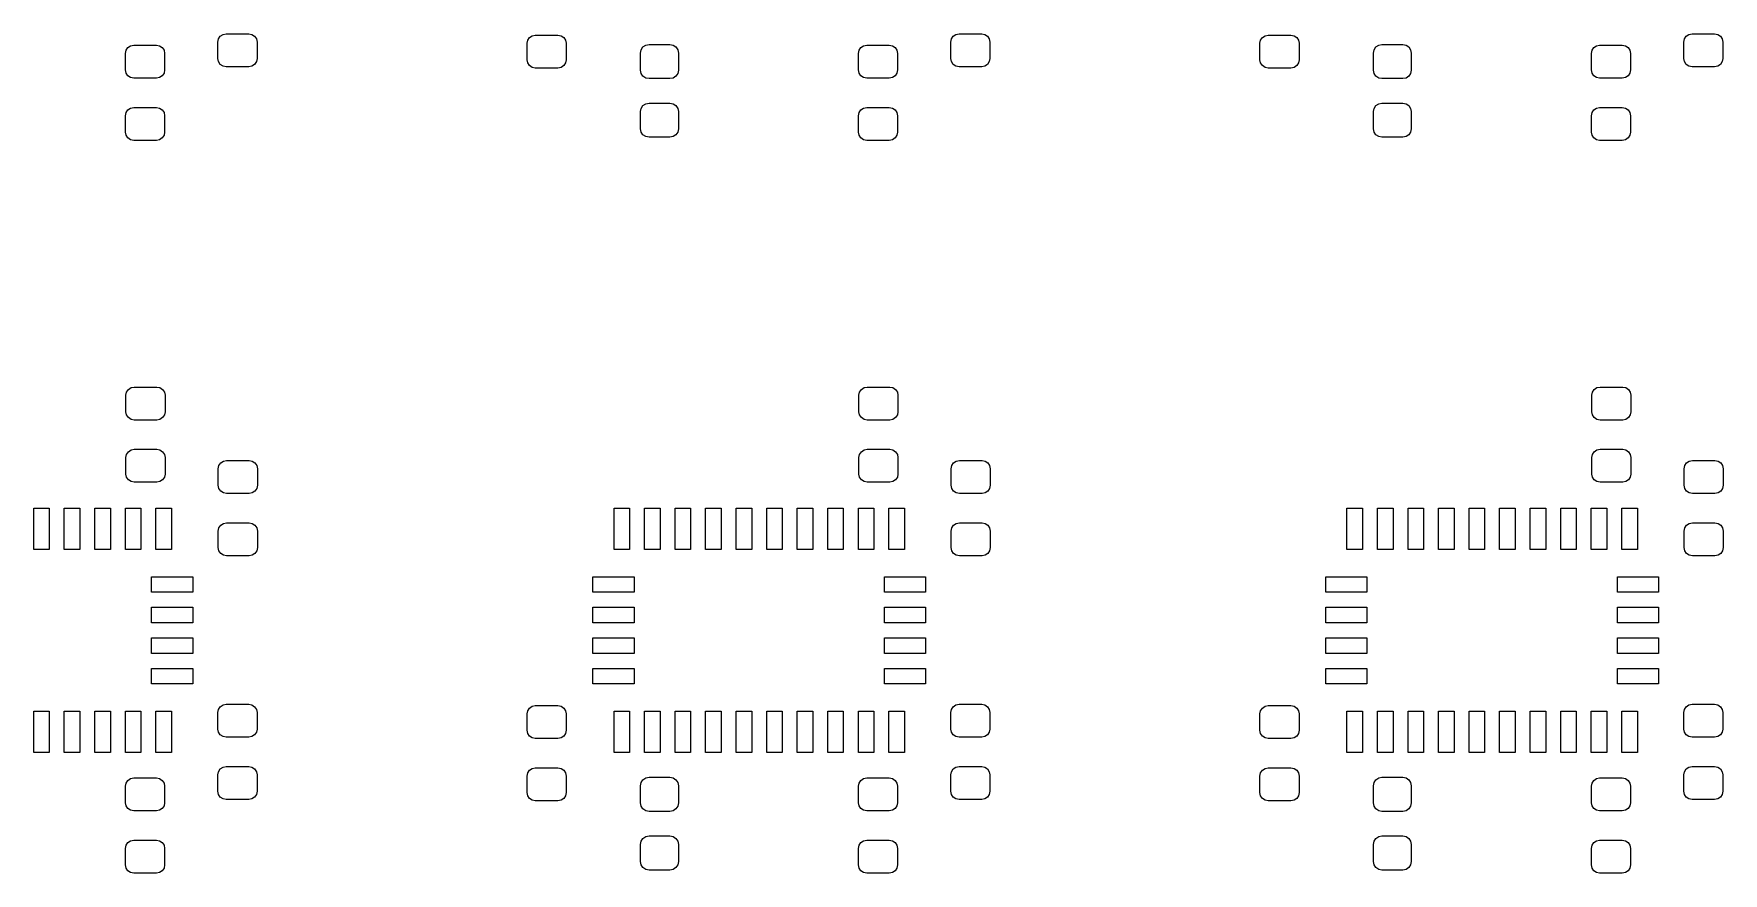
# Model space of a CAD drawing. Extents: x 120.7 to 176.3, y -84 to -28.
# Drawn here: x 148.62 to 176.28, y -83.98 to -70.23 of the extents above; entities that cross this region are included whole.
import ezdxf

# ---------------------------------------------------------------- set-up
doc = ezdxf.new("R2010")
doc.units = 0
doc.layers.add('BLACK', color=7, linetype='CONTINUOUS')

msp = doc.modelspace()

# ---------------------------------------------------------------- linework, layer by layer
at = {"layer": 'BLACK', "linetype": 'CONTINUOUS'}
for p, q in [((151.677, -70.2709), (151.721, -70.2417)), ((151.721, -70.2417), (151.773, -70.2314)), ((151.773, -70.2314), (152.143, -70.2314)), ((152.143, -70.2314), (152.194, -70.2417)), ((152.194, -70.2417), (152.238, -70.2709)), ((156.782, -70.263), (156.834, -70.2527)), ((156.834, -70.2527), (157.204, -70.2527)), ((157.204, -70.2527), (157.256, -70.263)), ((163.677, -70.2709), (163.721, -70.2417)), ((163.721, -70.2417), (163.773, -70.2314)), ((163.773, -70.2314), (164.143, -70.2314)), ((164.143, -70.2314), (164.194, -70.2417)), ((164.194, -70.2417), (164.238, -70.2709)), ((168.782, -70.263), (168.834, -70.2527)), ((168.834, -70.2527), (169.204, -70.2527)), ((169.204, -70.2527), (169.256, -70.263)), ((175.677, -70.2709), (175.721, -70.2417)), ((175.721, -70.2417), (175.773, -70.2314)), ((175.773, -70.2314), (176.143, -70.2314)), ((176.143, -70.2314), (176.194, -70.2417)), ((176.194, -70.2417), (176.238, -70.2709)), ((150.125, -70.5526), (150.135, -70.5009)), ((150.135, -70.5009), (150.165, -70.4571)), ((150.165, -70.4571), (150.208, -70.4278)), ((150.208, -70.4278), (150.26, -70.4176)), ((150.26, -70.4176), (150.63, -70.4176)), ((150.63, -70.4176), (150.682, -70.4278)), ((150.682, -70.4278), (150.726, -70.4571)), ((150.726, -70.4571), (150.755, -70.5009)), ((150.755, -70.5009), (150.765, -70.5526)), ((151.638, -70.3664), (151.648, -70.3147)), ((151.638, -70.6364), (151.638, -70.3664)), ((151.648, -70.3147), (151.677, -70.2709)), ((152.238, -70.2709), (152.267, -70.3147)), ((152.267, -70.3147), (152.278, -70.3664)), ((152.278, -70.3664), (152.278, -70.6364)), ((156.699, -70.3877), (156.709, -70.336)), ((156.699, -70.6577), (156.699, -70.3877)), ((156.709, -70.336), (156.739, -70.2922)), ((156.739, -70.2922), (156.782, -70.263)), ((157.256, -70.263), (157.3, -70.2922)), ((157.3, -70.2922), (157.329, -70.336)), ((157.329, -70.336), (157.339, -70.3877)), ((157.339, -70.3877), (157.339, -70.6577)), ((158.556, -70.5463), (158.567, -70.4928)), ((158.567, -70.4928), (158.597, -70.4474)), ((158.597, -70.4474), (158.643, -70.417)), ((158.643, -70.417), (158.696, -70.4063)), ((158.696, -70.4063), (159.036, -70.4063)), ((159.036, -70.4063), (159.09, -70.417)), ((159.09, -70.417), (159.135, -70.4474)), ((159.135, -70.4474), (159.165, -70.4928)), ((159.165, -70.4928), (159.176, -70.5463)), ((162.125, -70.5526), (162.135, -70.5009)), ((162.135, -70.5009), (162.165, -70.4571)), ((162.165, -70.4571), (162.208, -70.4278)), ((162.208, -70.4278), (162.26, -70.4176)), ((162.26, -70.4176), (162.63, -70.4176)), ((162.63, -70.4176), (162.682, -70.4278)), ((162.682, -70.4278), (162.726, -70.4571)), ((162.726, -70.4571), (162.755, -70.5009)), ((162.755, -70.5009), (162.765, -70.5526)), ((163.638, -70.3664), (163.648, -70.3147)), ((163.638, -70.6364), (163.638, -70.3664)), ((163.648, -70.3147), (163.677, -70.2709)), ((164.238, -70.2709), (164.267, -70.3147)), ((164.267, -70.3147), (164.278, -70.3664)), ((164.278, -70.3664), (164.278, -70.6364)), ((168.699, -70.3877), (168.709, -70.336)), ((168.699, -70.6577), (168.699, -70.3877)), ((168.709, -70.336), (168.739, -70.2922)), ((168.739, -70.2922), (168.782, -70.263)), ((169.256, -70.263), (169.3, -70.2922)), ((169.3, -70.2922), (169.329, -70.336)), ((169.329, -70.336), (169.339, -70.3877)), ((169.339, -70.3877), (169.339, -70.6577)), ((170.556, -70.5463), (170.567, -70.4928)), ((170.567, -70.4928), (170.597, -70.4474)), ((170.597, -70.4474), (170.643, -70.417)), ((170.643, -70.417), (170.696, -70.4063)), ((170.696, -70.4063), (171.036, -70.4063)), ((171.036, -70.4063), (171.09, -70.417)), ((171.09, -70.417), (171.135, -70.4474)), ((171.135, -70.4474), (171.165, -70.4928)), ((171.165, -70.4928), (171.176, -70.5463)), ((174.125, -70.5526), (174.135, -70.5009)), ((174.135, -70.5009), (174.165, -70.4571)), ((174.165, -70.4571), (174.208, -70.4278)), ((174.208, -70.4278), (174.26, -70.4176)), ((174.26, -70.4176), (174.63, -70.4176)), ((174.63, -70.4176), (174.682, -70.4278)), ((174.682, -70.4278), (174.726, -70.4571)), ((174.726, -70.4571), (174.755, -70.5009)), ((174.755, -70.5009), (174.765, -70.5526)), ((175.638, -70.3664), (175.648, -70.3147)), ((175.638, -70.6364), (175.638, -70.3664)), ((175.648, -70.3147), (175.677, -70.2709)), ((176.238, -70.2709), (176.267, -70.3147)), ((176.267, -70.3147), (176.278, -70.3664)), ((176.278, -70.3664), (176.278, -70.6364)), ((150.125, -70.8226), (150.125, -70.5526)), ((150.765, -70.5526), (150.765, -70.8226)), ((151.648, -70.688), (151.638, -70.6364)), ((151.677, -70.7318), (151.648, -70.688)), ((151.721, -70.7611), (151.677, -70.7318)), ((151.773, -70.7714), (151.721, -70.7611)), ((152.143, -70.7714), (151.773, -70.7714)), ((152.194, -70.7611), (152.143, -70.7714)), ((152.238, -70.7318), (152.194, -70.7611)), ((152.267, -70.688), (152.238, -70.7318)), ((152.278, -70.6364), (152.267, -70.688)), ((156.709, -70.7094), (156.699, -70.6577)), ((156.739, -70.7532), (156.709, -70.7094)), ((156.782, -70.7824), (156.739, -70.7532)), ((156.834, -70.7927), (156.782, -70.7824)), ((157.204, -70.7927), (156.834, -70.7927)), ((157.256, -70.7824), (157.204, -70.7927)), ((157.3, -70.7532), (157.256, -70.7824)), ((157.329, -70.7094), (157.3, -70.7532)), ((157.339, -70.6577), (157.329, -70.7094)), ((158.556, -70.8263), (158.556, -70.5463)), ((159.176, -70.5463), (159.176, -70.8263)), ((162.125, -70.8226), (162.125, -70.5526)), ((162.765, -70.5526), (162.765, -70.8226)), ((163.648, -70.688), (163.638, -70.6364)), ((163.677, -70.7318), (163.648, -70.688)), ((163.721, -70.7611), (163.677, -70.7318)), ((163.773, -70.7714), (163.721, -70.7611)), ((164.143, -70.7714), (163.773, -70.7714)), ((164.194, -70.7611), (164.143, -70.7714)), ((164.238, -70.7318), (164.194, -70.7611)), ((164.267, -70.688), (164.238, -70.7318)), ((164.278, -70.6364), (164.267, -70.688)), ((168.709, -70.7094), (168.699, -70.6577)), ((168.739, -70.7532), (168.709, -70.7094)), ((168.782, -70.7824), (168.739, -70.7532)), ((168.834, -70.7927), (168.782, -70.7824)), ((169.204, -70.7927), (168.834, -70.7927)), ((169.256, -70.7824), (169.204, -70.7927)), ((169.3, -70.7532), (169.256, -70.7824)), ((169.329, -70.7094), (169.3, -70.7532)), ((169.339, -70.6577), (169.329, -70.7094)), ((170.556, -70.8263), (170.556, -70.5463)), ((171.176, -70.5463), (171.176, -70.8263)), ((174.125, -70.8226), (174.125, -70.5526)), ((174.765, -70.5526), (174.765, -70.8226)), ((175.648, -70.688), (175.638, -70.6364)), ((175.677, -70.7318), (175.648, -70.688)), ((175.721, -70.7611), (175.677, -70.7318)), ((175.773, -70.7714), (175.721, -70.7611)), ((176.143, -70.7714), (175.773, -70.7714)), ((176.194, -70.7611), (176.143, -70.7714)), ((176.238, -70.7318), (176.194, -70.7611)), ((176.267, -70.688), (176.238, -70.7318)), ((176.278, -70.6364), (176.267, -70.688)), ((150.135, -70.8742), (150.125, -70.8226)), ((150.165, -70.918), (150.135, -70.8742)), ((150.208, -70.9473), (150.165, -70.918)), ((150.26, -70.9576), (150.208, -70.9473)), ((150.63, -70.9576), (150.26, -70.9576)), ((150.682, -70.9473), (150.63, -70.9576)), ((150.726, -70.918), (150.682, -70.9473)), ((150.755, -70.8742), (150.726, -70.918)), ((150.765, -70.8226), (150.755, -70.8742)), ((158.567, -70.8799), (158.556, -70.8263)), ((158.597, -70.9253), (158.567, -70.8799)), ((158.643, -70.9557), (158.597, -70.9253)), ((158.696, -70.9663), (158.643, -70.9557)), ((159.036, -70.9663), (158.696, -70.9663)), ((159.09, -70.9557), (159.036, -70.9663)), ((159.135, -70.9253), (159.09, -70.9557)), ((159.165, -70.8799), (159.135, -70.9253)), ((159.176, -70.8263), (159.165, -70.8799)), ((162.135, -70.8742), (162.125, -70.8226)), ((162.165, -70.918), (162.135, -70.8742)), ((162.208, -70.9473), (162.165, -70.918)), ((162.26, -70.9576), (162.208, -70.9473)), ((162.63, -70.9576), (162.26, -70.9576)), ((162.682, -70.9473), (162.63, -70.9576)), ((162.726, -70.918), (162.682, -70.9473)), ((162.755, -70.8742), (162.726, -70.918)), ((162.765, -70.8226), (162.755, -70.8742)), ((170.567, -70.8799), (170.556, -70.8263)), ((170.597, -70.9253), (170.567, -70.8799)), ((170.643, -70.9557), (170.597, -70.9253)), ((170.696, -70.9663), (170.643, -70.9557)), ((171.036, -70.9663), (170.696, -70.9663)), ((171.09, -70.9557), (171.036, -70.9663)), ((171.135, -70.9253), (171.09, -70.9557)), ((171.165, -70.8799), (171.135, -70.9253)), ((171.176, -70.8263), (171.165, -70.8799)), ((174.135, -70.8742), (174.125, -70.8226)), ((174.165, -70.918), (174.135, -70.8742)), ((174.208, -70.9473), (174.165, -70.918)), ((174.26, -70.9576), (174.208, -70.9473)), ((174.63, -70.9576), (174.26, -70.9576)), ((174.682, -70.9473), (174.63, -70.9576)), ((174.726, -70.918), (174.682, -70.9473)), ((174.755, -70.8742), (174.726, -70.918)), ((174.765, -70.8226), (174.755, -70.8742)), ((150.125, -71.5726), (150.135, -71.5209)), ((150.125, -71.8426), (150.125, -71.5726)), ((150.135, -71.5209), (150.165, -71.4771)), ((150.165, -71.4771), (150.208, -71.4478)), ((150.208, -71.4478), (150.26, -71.4376)), ((150.26, -71.4376), (150.63, -71.4376)), ((150.63, -71.4376), (150.682, -71.4478)), ((150.682, -71.4478), (150.726, -71.4771)), ((150.726, -71.4771), (150.755, -71.5209)), ((150.755, -71.5209), (150.765, -71.5726)), ((150.765, -71.5726), (150.765, -71.8426)), ((158.556, -71.5063), (158.567, -71.4528)), ((158.556, -71.7863), (158.556, -71.5063)), ((158.567, -71.4528), (158.597, -71.4074)), ((158.597, -71.4074), (158.643, -71.377)), ((158.643, -71.377), (158.696, -71.3663)), ((158.696, -71.3663), (159.036, -71.3663)), ((159.036, -71.3663), (159.09, -71.377)), ((159.09, -71.377), (159.135, -71.4074)), ((159.135, -71.4074), (159.165, -71.4528)), ((159.165, -71.4528), (159.176, -71.5063)), ((159.176, -71.5063), (159.176, -71.7863)), ((162.125, -71.5726), (162.135, -71.5209)), ((162.125, -71.8426), (162.125, -71.5726)), ((162.135, -71.5209), (162.165, -71.4771)), ((162.165, -71.4771), (162.208, -71.4478)), ((162.208, -71.4478), (162.26, -71.4376)), ((162.26, -71.4376), (162.63, -71.4376)), ((162.63, -71.4376), (162.682, -71.4478)), ((162.682, -71.4478), (162.726, -71.4771)), ((162.726, -71.4771), (162.755, -71.5209)), ((162.755, -71.5209), (162.765, -71.5726)), ((162.765, -71.5726), (162.765, -71.8426)), ((170.556, -71.5063), (170.567, -71.4528)), ((170.556, -71.7863), (170.556, -71.5063)), ((170.567, -71.4528), (170.597, -71.4074)), ((170.597, -71.4074), (170.643, -71.377)), ((170.643, -71.377), (170.696, -71.3663)), ((170.696, -71.3663), (171.036, -71.3663)), ((171.036, -71.3663), (171.09, -71.377)), ((171.09, -71.377), (171.135, -71.4074)), ((171.135, -71.4074), (171.165, -71.4528)), ((171.165, -71.4528), (171.176, -71.5063)), ((171.176, -71.5063), (171.176, -71.7863)), ((174.125, -71.5726), (174.135, -71.5209)), ((174.125, -71.8426), (174.125, -71.5726)), ((174.135, -71.5209), (174.165, -71.4771)), ((174.165, -71.4771), (174.208, -71.4478)), ((174.208, -71.4478), (174.26, -71.4376)), ((174.26, -71.4376), (174.63, -71.4376)), ((174.63, -71.4376), (174.682, -71.4478)), ((174.682, -71.4478), (174.726, -71.4771)), ((174.726, -71.4771), (174.755, -71.5209)), ((174.755, -71.5209), (174.765, -71.5726)), ((174.765, -71.5726), (174.765, -71.8426)), ((150.135, -71.8942), (150.125, -71.8426)), ((150.165, -71.938), (150.135, -71.8942)), ((150.755, -71.8942), (150.726, -71.938)), ((150.765, -71.8426), (150.755, -71.8942)), ((158.567, -71.8399), (158.556, -71.7863)), ((158.597, -71.8853), (158.567, -71.8399)), ((158.643, -71.9157), (158.597, -71.8853)), ((158.696, -71.9263), (158.643, -71.9157)), ((159.09, -71.9157), (159.036, -71.9263)), ((159.135, -71.8853), (159.09, -71.9157)), ((159.165, -71.8399), (159.135, -71.8853)), ((159.176, -71.7863), (159.165, -71.8399)), ((162.135, -71.8942), (162.125, -71.8426)), ((162.165, -71.938), (162.135, -71.8942)), ((162.755, -71.8942), (162.726, -71.938)), ((162.765, -71.8426), (162.755, -71.8942)), ((170.567, -71.8399), (170.556, -71.7863)), ((170.597, -71.8853), (170.567, -71.8399)), ((170.643, -71.9157), (170.597, -71.8853)), ((170.696, -71.9263), (170.643, -71.9157)), ((171.09, -71.9157), (171.036, -71.9263)), ((171.135, -71.8853), (171.09, -71.9157)), ((171.165, -71.8399), (171.135, -71.8853)), ((171.176, -71.7863), (171.165, -71.8399)), ((174.135, -71.8942), (174.125, -71.8426)), ((174.165, -71.938), (174.135, -71.8942)), ((174.755, -71.8942), (174.726, -71.938)), ((174.765, -71.8426), (174.755, -71.8942)), ((150.208, -71.9673), (150.165, -71.938)), ((150.26, -71.9776), (150.208, -71.9673)), ((150.63, -71.9776), (150.26, -71.9776)), ((150.682, -71.9673), (150.63, -71.9776)), ((150.726, -71.938), (150.682, -71.9673)), ((159.036, -71.9263), (158.696, -71.9263)), ((162.208, -71.9673), (162.165, -71.938)), ((162.26, -71.9776), (162.208, -71.9673)), ((162.63, -71.9776), (162.26, -71.9776)), ((162.682, -71.9673), (162.63, -71.9776)), ((162.726, -71.938), (162.682, -71.9673)), ((171.036, -71.9263), (170.696, -71.9263)), ((174.208, -71.9673), (174.165, -71.938)), ((174.26, -71.9776), (174.208, -71.9673)), ((174.63, -71.9776), (174.26, -71.9776)), ((174.682, -71.9673), (174.63, -71.9776)), ((174.726, -71.938), (174.682, -71.9673)), ((150.143, -76.0994), (150.172, -76.0556)), ((150.172, -76.0556), (150.216, -76.0263)), ((150.216, -76.0263), (150.267, -76.016)), ((150.267, -76.016), (150.637, -76.016)), ((150.637, -76.016), (150.689, -76.0263)), ((150.689, -76.0263), (150.733, -76.0556)), ((150.733, -76.0556), (150.762, -76.0994)), ((162.143, -76.0994), (162.172, -76.0556)), ((162.172, -76.0556), (162.216, -76.0263)), ((162.216, -76.0263), (162.267, -76.016)), ((162.267, -76.016), (162.637, -76.016)), ((162.637, -76.016), (162.689, -76.0263)), ((162.689, -76.0263), (162.733, -76.0556)), ((162.733, -76.0556), (162.762, -76.0994)), ((174.143, -76.0994), (174.172, -76.0556)), ((174.172, -76.0556), (174.216, -76.0263)), ((174.216, -76.0263), (174.267, -76.016)), ((174.267, -76.016), (174.637, -76.016)), ((174.637, -76.016), (174.689, -76.0263)), ((174.689, -76.0263), (174.733, -76.0556)), ((174.733, -76.0556), (174.762, -76.0994)), ((150.132, -76.151), (150.143, -76.0994)), ((150.132, -76.421), (150.132, -76.151)), ((150.762, -76.0994), (150.772, -76.151)), ((150.772, -76.151), (150.772, -76.421)), ((162.132, -76.151), (162.143, -76.0994)), ((162.132, -76.421), (162.132, -76.151)), ((162.762, -76.0994), (162.772, -76.151)), ((162.772, -76.151), (162.772, -76.421)), ((174.132, -76.151), (174.143, -76.0994)), ((174.132, -76.421), (174.132, -76.151)), ((174.762, -76.0994), (174.772, -76.151)), ((174.772, -76.151), (174.772, -76.421)), ((150.143, -76.4727), (150.132, -76.421)), ((150.172, -76.5165), (150.143, -76.4727)), ((150.216, -76.5457), (150.172, -76.5165)), ((150.267, -76.556), (150.216, -76.5457)), ((150.637, -76.556), (150.267, -76.556)), ((150.689, -76.5457), (150.637, -76.556)), ((150.733, -76.5165), (150.689, -76.5457)), ((150.762, -76.4727), (150.733, -76.5165)), ((150.772, -76.421), (150.762, -76.4727)), ((162.143, -76.4727), (162.132, -76.421)), ((162.172, -76.5165), (162.143, -76.4727)), ((162.216, -76.5457), (162.172, -76.5165)), ((162.267, -76.556), (162.216, -76.5457)), ((162.637, -76.556), (162.267, -76.556)), ((162.689, -76.5457), (162.637, -76.556)), ((162.733, -76.5165), (162.689, -76.5457)), ((162.762, -76.4727), (162.733, -76.5165)), ((162.772, -76.421), (162.762, -76.4727)), ((174.143, -76.4727), (174.132, -76.421)), ((174.172, -76.5165), (174.143, -76.4727)), ((174.216, -76.5457), (174.172, -76.5165)), ((174.267, -76.556), (174.216, -76.5457)), ((174.637, -76.556), (174.267, -76.556)), ((174.689, -76.5457), (174.637, -76.556)), ((174.733, -76.5165), (174.689, -76.5457)), ((174.762, -76.4727), (174.733, -76.5165)), ((174.772, -76.421), (174.762, -76.4727)), ((150.132, -77.171), (150.143, -77.1194)), ((150.132, -77.441), (150.132, -77.171)), ((150.143, -77.1194), (150.172, -77.0756)), ((150.172, -77.0756), (150.216, -77.0463)), ((150.216, -77.0463), (150.267, -77.036)), ((150.267, -77.036), (150.637, -77.036)), ((150.637, -77.036), (150.689, -77.0463)), ((150.689, -77.0463), (150.733, -77.0756)), ((150.733, -77.0756), (150.762, -77.1194)), ((150.762, -77.1194), (150.772, -77.171)), ((150.772, -77.171), (150.772, -77.441)), ((162.132, -77.171), (162.143, -77.1194)), ((162.132, -77.441), (162.132, -77.171)), ((162.143, -77.1194), (162.172, -77.0756)), ((162.172, -77.0756), (162.216, -77.0463)), ((162.216, -77.0463), (162.267, -77.036)), ((162.267, -77.036), (162.637, -77.036)), ((162.637, -77.036), (162.689, -77.0463)), ((162.689, -77.0463), (162.733, -77.0756)), ((162.733, -77.0756), (162.762, -77.1194)), ((162.762, -77.1194), (162.772, -77.171)), ((162.772, -77.171), (162.772, -77.441)), ((174.132, -77.171), (174.143, -77.1194)), ((174.132, -77.441), (174.132, -77.171)), ((174.143, -77.1194), (174.172, -77.0756)), ((174.172, -77.0756), (174.216, -77.0463)), ((174.216, -77.0463), (174.267, -77.036)), ((174.267, -77.036), (174.637, -77.036)), ((174.637, -77.036), (174.689, -77.0463)), ((174.689, -77.0463), (174.733, -77.0756)), ((174.733, -77.0756), (174.762, -77.1194)), ((174.762, -77.1194), (174.772, -77.171)), ((174.772, -77.171), (174.772, -77.441)), ((150.143, -77.4927), (150.132, -77.441)), ((150.772, -77.441), (150.762, -77.4927)), ((151.643, -77.355), (151.654, -77.3033)), ((151.643, -77.625), (151.643, -77.355)), ((151.654, -77.3033), (151.683, -77.2595)), ((151.683, -77.2595), (151.727, -77.2303)), ((151.727, -77.2303), (151.778, -77.22)), ((151.778, -77.22), (152.148, -77.22)), ((152.148, -77.22), (152.2, -77.2303)), ((152.2, -77.2303), (152.244, -77.2595)), ((152.244, -77.2595), (152.273, -77.3033)), ((152.273, -77.3033), (152.283, -77.355)), ((152.283, -77.355), (152.283, -77.625)), ((162.143, -77.4927), (162.132, -77.441)), ((162.772, -77.441), (162.762, -77.4927)), ((163.643, -77.355), (163.654, -77.3033)), ((163.643, -77.625), (163.643, -77.355)), ((163.654, -77.3033), (163.683, -77.2595)), ((163.683, -77.2595), (163.727, -77.2303)), ((163.727, -77.2303), (163.778, -77.22)), ((163.778, -77.22), (164.148, -77.22)), ((164.148, -77.22), (164.2, -77.2303)), ((164.2, -77.2303), (164.244, -77.2595)), ((164.244, -77.2595), (164.273, -77.3033)), ((164.273, -77.3033), (164.283, -77.355)), ((164.283, -77.355), (164.283, -77.625)), ((174.143, -77.4927), (174.132, -77.441)), ((174.772, -77.441), (174.762, -77.4927)), ((175.643, -77.355), (175.654, -77.3033)), ((175.643, -77.625), (175.643, -77.355)), ((175.654, -77.3033), (175.683, -77.2595)), ((175.683, -77.2595), (175.727, -77.2303)), ((175.727, -77.2303), (175.778, -77.22)), ((175.778, -77.22), (176.148, -77.22)), ((176.148, -77.22), (176.2, -77.2303)), ((176.2, -77.2303), (176.244, -77.2595)), ((176.244, -77.2595), (176.273, -77.3033)), ((176.273, -77.3033), (176.283, -77.355)), ((176.283, -77.355), (176.283, -77.625)), ((150.172, -77.5365), (150.143, -77.4927)), ((150.216, -77.5657), (150.172, -77.5365)), ((150.267, -77.576), (150.216, -77.5657)), ((150.637, -77.576), (150.267, -77.576)), ((150.689, -77.5657), (150.637, -77.576)), ((150.733, -77.5365), (150.689, -77.5657)), ((150.762, -77.4927), (150.733, -77.5365)), ((151.654, -77.6767), (151.643, -77.625)), ((151.683, -77.7205), (151.654, -77.6767)), ((151.727, -77.7497), (151.683, -77.7205)), ((152.244, -77.7205), (152.2, -77.7497)), ((152.273, -77.6767), (152.244, -77.7205)), ((152.283, -77.625), (152.273, -77.6767)), ((162.172, -77.5365), (162.143, -77.4927)), ((162.216, -77.5657), (162.172, -77.5365)), ((162.267, -77.576), (162.216, -77.5657)), ((162.637, -77.576), (162.267, -77.576)), ((162.689, -77.5657), (162.637, -77.576)), ((162.733, -77.5365), (162.689, -77.5657)), ((162.762, -77.4927), (162.733, -77.5365)), ((163.654, -77.6767), (163.643, -77.625)), ((163.683, -77.7205), (163.654, -77.6767)), ((163.727, -77.7497), (163.683, -77.7205)), ((164.244, -77.7205), (164.2, -77.7497)), ((164.273, -77.6767), (164.244, -77.7205)), ((164.283, -77.625), (164.273, -77.6767)), ((174.172, -77.5365), (174.143, -77.4927)), ((174.216, -77.5657), (174.172, -77.5365)), ((174.267, -77.576), (174.216, -77.5657)), ((174.637, -77.576), (174.267, -77.576)), ((174.689, -77.5657), (174.637, -77.576)), ((174.733, -77.5365), (174.689, -77.5657)), ((174.762, -77.4927), (174.733, -77.5365)), ((175.654, -77.6767), (175.643, -77.625)), ((175.683, -77.7205), (175.654, -77.6767)), ((175.727, -77.7497), (175.683, -77.7205)), ((176.244, -77.7205), (176.2, -77.7497)), ((176.273, -77.6767), (176.244, -77.7205)), ((176.283, -77.625), (176.273, -77.6767)), ((148.623, -78.675), (148.623, -78)), ((148.623, -78), (148.877, -78)), ((148.877, -78), (148.877, -78.675)), ((149.123, -78.675), (149.123, -78)), ((149.123, -78), (149.377, -78)), ((149.377, -78), (149.377, -78.675)), ((149.623, -78.675), (149.623, -78)), ((149.623, -78), (149.877, -78)), ((149.877, -78), (149.877, -78.675)), ((150.123, -78.675), (150.123, -78)), ((150.123, -78), (150.377, -78)), ((150.377, -78), (150.377, -78.675)), ((150.623, -78.675), (150.623, -78)), ((150.623, -78), (150.877, -78)), ((150.877, -78), (150.877, -78.675)), ((151.778, -77.76), (151.727, -77.7497)), ((152.148, -77.76), (151.778, -77.76)), ((152.2, -77.7497), (152.148, -77.76)), ((158.123, -78.675), (158.123, -78)), ((158.123, -78), (158.377, -78)), ((158.377, -78), (158.377, -78.675)), ((158.623, -78.675), (158.623, -78)), ((158.623, -78), (158.877, -78)), ((158.877, -78), (158.877, -78.675)), ((159.123, -78.675), (159.123, -78)), ((159.123, -78), (159.377, -78)), ((159.377, -78), (159.377, -78.675)), ((159.623, -78.675), (159.623, -78)), ((159.623, -78), (159.877, -78)), ((159.877, -78), (159.877, -78.675)), ((160.123, -78.675), (160.123, -78)), ((160.123, -78), (160.377, -78)), ((160.377, -78), (160.377, -78.675)), ((160.623, -78.675), (160.623, -78)), ((160.623, -78), (160.877, -78)), ((160.877, -78), (160.877, -78.675)), ((161.123, -78.675), (161.123, -78)), ((161.123, -78), (161.377, -78)), ((161.377, -78), (161.377, -78.675)), ((161.623, -78.675), (161.623, -78)), ((161.623, -78), (161.877, -78)), ((161.877, -78), (161.877, -78.675)), ((162.123, -78.675), (162.123, -78)), ((162.123, -78), (162.377, -78)), ((162.377, -78), (162.377, -78.675)), ((162.623, -78.675), (162.623, -78)), ((162.623, -78), (162.877, -78)), ((162.877, -78), (162.877, -78.675)), ((163.778, -77.76), (163.727, -77.7497)), ((164.148, -77.76), (163.778, -77.76)), ((164.2, -77.7497), (164.148, -77.76)), ((170.123, -78.675), (170.123, -78)), ((170.123, -78), (170.377, -78)), ((170.377, -78), (170.377, -78.675)), ((170.623, -78.675), (170.623, -78)), ((170.623, -78), (170.877, -78)), ((170.877, -78), (170.877, -78.675)), ((171.123, -78.675), (171.123, -78)), ((171.123, -78), (171.377, -78)), ((171.377, -78), (171.377, -78.675)), ((171.623, -78.675), (171.623, -78)), ((171.623, -78), (171.877, -78)), ((171.877, -78), (171.877, -78.675)), ((172.123, -78.675), (172.123, -78)), ((172.123, -78), (172.377, -78)), ((172.377, -78), (172.377, -78.675)), ((172.623, -78.675), (172.623, -78)), ((172.623, -78), (172.877, -78)), ((172.877, -78), (172.877, -78.675)), ((173.123, -78.675), (173.123, -78)), ((173.123, -78), (173.377, -78)), ((173.377, -78), (173.377, -78.675)), ((173.623, -78.675), (173.623, -78)), ((173.623, -78), (173.877, -78)), ((173.877, -78), (173.877, -78.675)), ((174.123, -78.675), (174.123, -78)), ((174.123, -78), (174.377, -78)), ((174.377, -78), (174.377, -78.675)), ((174.623, -78.675), (174.623, -78)), ((174.623, -78), (174.877, -78)), ((174.877, -78), (174.877, -78.675)), ((175.778, -77.76), (175.727, -77.7497)), ((176.148, -77.76), (175.778, -77.76)), ((176.2, -77.7497), (176.148, -77.76)), ((151.683, -78.2795), (151.727, -78.2503)), ((151.727, -78.2503), (151.778, -78.24)), ((151.778, -78.24), (152.148, -78.24)), ((152.148, -78.24), (152.2, -78.2503)), ((152.2, -78.2503), (152.244, -78.2795)), ((163.683, -78.2795), (163.727, -78.2503)), ((163.727, -78.2503), (163.778, -78.24)), ((163.778, -78.24), (164.148, -78.24)), ((164.148, -78.24), (164.2, -78.2503)), ((164.2, -78.2503), (164.244, -78.2795)), ((175.683, -78.2795), (175.727, -78.2503)), ((175.727, -78.2503), (175.778, -78.24)), ((175.778, -78.24), (176.148, -78.24)), ((176.148, -78.24), (176.2, -78.2503)), ((176.2, -78.2503), (176.244, -78.2795)), ((151.643, -78.375), (151.654, -78.3233)), ((151.643, -78.645), (151.643, -78.375)), ((151.654, -78.3233), (151.683, -78.2795)), ((152.244, -78.2795), (152.273, -78.3233)), ((152.273, -78.3233), (152.283, -78.375)), ((152.283, -78.375), (152.283, -78.645)), ((163.643, -78.375), (163.654, -78.3233)), ((163.643, -78.645), (163.643, -78.375)), ((163.654, -78.3233), (163.683, -78.2795)), ((164.244, -78.2795), (164.273, -78.3233)), ((164.273, -78.3233), (164.283, -78.375)), ((164.283, -78.375), (164.283, -78.645)), ((175.643, -78.375), (175.654, -78.3233)), ((175.643, -78.645), (175.643, -78.375)), ((175.654, -78.3233), (175.683, -78.2795)), ((176.244, -78.2795), (176.273, -78.3233)), ((176.273, -78.3233), (176.283, -78.375)), ((176.283, -78.375), (176.283, -78.645)), ((148.877, -78.675), (148.623, -78.675)), ((149.377, -78.675), (149.123, -78.675)), ((149.877, -78.675), (149.623, -78.675)), ((150.377, -78.675), (150.123, -78.675)), ((150.877, -78.675), (150.623, -78.675)), ((151.654, -78.6967), (151.643, -78.645)), ((151.683, -78.7405), (151.654, -78.6967)), ((151.727, -78.7697), (151.683, -78.7405)), ((151.778, -78.78), (151.727, -78.7697)), ((152.148, -78.78), (151.778, -78.78)), ((152.2, -78.7697), (152.148, -78.78)), ((152.244, -78.7405), (152.2, -78.7697)), ((152.273, -78.6967), (152.244, -78.7405)), ((152.283, -78.645), (152.273, -78.6967)), ((158.377, -78.675), (158.123, -78.675)), ((158.877, -78.675), (158.623, -78.675)), ((159.377, -78.675), (159.123, -78.675)), ((159.877, -78.675), (159.623, -78.675)), ((160.377, -78.675), (160.123, -78.675)), ((160.877, -78.675), (160.623, -78.675)), ((161.377, -78.675), (161.123, -78.675)), ((161.877, -78.675), (161.623, -78.675)), ((162.377, -78.675), (162.123, -78.675)), ((162.877, -78.675), (162.623, -78.675)), ((163.654, -78.6967), (163.643, -78.645)), ((163.683, -78.7405), (163.654, -78.6967)), ((163.727, -78.7697), (163.683, -78.7405)), ((163.778, -78.78), (163.727, -78.7697)), ((164.148, -78.78), (163.778, -78.78)), ((164.2, -78.7697), (164.148, -78.78)), ((164.244, -78.7405), (164.2, -78.7697)), ((164.273, -78.6967), (164.244, -78.7405)), ((164.283, -78.645), (164.273, -78.6967)), ((170.377, -78.675), (170.123, -78.675)), ((170.877, -78.675), (170.623, -78.675)), ((171.377, -78.675), (171.123, -78.675)), ((171.877, -78.675), (171.623, -78.675)), ((172.377, -78.675), (172.123, -78.675)), ((172.877, -78.675), (172.623, -78.675)), ((173.377, -78.675), (173.123, -78.675)), ((173.877, -78.675), (173.623, -78.675)), ((174.377, -78.675), (174.123, -78.675)), ((174.877, -78.675), (174.623, -78.675)), ((175.654, -78.6967), (175.643, -78.645)), ((175.683, -78.7405), (175.654, -78.6967)), ((175.727, -78.7697), (175.683, -78.7405)), ((175.778, -78.78), (175.727, -78.7697)), ((176.148, -78.78), (175.778, -78.78)), ((176.2, -78.7697), (176.148, -78.78)), ((176.244, -78.7405), (176.2, -78.7697)), ((176.273, -78.6967), (176.244, -78.7405)), ((176.283, -78.645), (176.273, -78.6967)), ((150.55, -79.377), (150.55, -79.123)), ((150.55, -79.123), (151.225, -79.123)), ((151.225, -79.377), (150.55, -79.377)), ((151.225, -79.123), (151.225, -79.377)), ((157.775, -79.377), (157.775, -79.123)), ((157.775, -79.123), (158.45, -79.123)), ((158.45, -79.377), (157.775, -79.377)), ((158.45, -79.123), (158.45, -79.377)), ((162.55, -79.377), (162.55, -79.123)), ((162.55, -79.123), (163.225, -79.123)), ((163.225, -79.377), (162.55, -79.377)), ((163.225, -79.123), (163.225, -79.377)), ((169.775, -79.377), (169.775, -79.123)), ((169.775, -79.123), (170.45, -79.123)), ((170.45, -79.377), (169.775, -79.377)), ((170.45, -79.123), (170.45, -79.377)), ((174.55, -79.377), (174.55, -79.123)), ((174.55, -79.123), (175.225, -79.123)), ((175.225, -79.377), (174.55, -79.377)), ((175.225, -79.123), (175.225, -79.377)), ((150.55, -79.877), (150.55, -79.623)), ((150.55, -79.623), (151.225, -79.623)), ((151.225, -79.623), (151.225, -79.877)), ((157.775, -79.877), (157.775, -79.623)), ((157.775, -79.623), (158.45, -79.623)), ((158.45, -79.623), (158.45, -79.877)), ((162.55, -79.877), (162.55, -79.623)), ((162.55, -79.623), (163.225, -79.623)), ((163.225, -79.623), (163.225, -79.877)), ((169.775, -79.877), (169.775, -79.623)), ((169.775, -79.623), (170.45, -79.623)), ((170.45, -79.623), (170.45, -79.877)), ((174.55, -79.877), (174.55, -79.623)), ((174.55, -79.623), (175.225, -79.623)), ((175.225, -79.623), (175.225, -79.877)), ((151.225, -79.877), (150.55, -79.877)), ((158.45, -79.877), (157.775, -79.877)), ((163.225, -79.877), (162.55, -79.877)), ((170.45, -79.877), (169.775, -79.877)), ((175.225, -79.877), (174.55, -79.877)), ((150.55, -80.377), (150.55, -80.123)), ((150.55, -80.123), (151.225, -80.123)), ((151.225, -80.123), (151.225, -80.377)), ((157.775, -80.377), (157.775, -80.123)), ((157.775, -80.123), (158.45, -80.123)), ((158.45, -80.123), (158.45, -80.377)), ((162.55, -80.377), (162.55, -80.123)), ((162.55, -80.123), (163.225, -80.123)), ((163.225, -80.123), (163.225, -80.377)), ((169.775, -80.377), (169.775, -80.123)), ((169.775, -80.123), (170.45, -80.123)), ((170.45, -80.123), (170.45, -80.377)), ((174.55, -80.377), (174.55, -80.123)), ((174.55, -80.123), (175.225, -80.123)), ((175.225, -80.123), (175.225, -80.377)), ((151.225, -80.377), (150.55, -80.377)), ((158.45, -80.377), (157.775, -80.377)), ((163.225, -80.377), (162.55, -80.377)), ((170.45, -80.377), (169.775, -80.377)), ((175.225, -80.377), (174.55, -80.377)), ((150.55, -80.877), (150.55, -80.623)), ((150.55, -80.623), (151.225, -80.623)), ((151.225, -80.623), (151.225, -80.877)), ((157.775, -80.877), (157.775, -80.623)), ((157.775, -80.623), (158.45, -80.623)), ((158.45, -80.623), (158.45, -80.877)), ((162.55, -80.877), (162.55, -80.623)), ((162.55, -80.623), (163.225, -80.623)), ((163.225, -80.623), (163.225, -80.877)), ((169.775, -80.877), (169.775, -80.623)), ((169.775, -80.623), (170.45, -80.623)), ((170.45, -80.623), (170.45, -80.877)), ((174.55, -80.877), (174.55, -80.623)), ((174.55, -80.623), (175.225, -80.623)), ((175.225, -80.623), (175.225, -80.877)), ((151.225, -80.877), (150.55, -80.877)), ((158.45, -80.877), (157.775, -80.877)), ((163.225, -80.877), (162.55, -80.877)), ((170.45, -80.877), (169.775, -80.877)), ((175.225, -80.877), (174.55, -80.877)), ((151.638, -81.3464), (151.648, -81.2947)), ((151.648, -81.2947), (151.677, -81.2509)), ((151.677, -81.2509), (151.721, -81.2217)), ((151.721, -81.2217), (151.773, -81.2114)), ((151.773, -81.2114), (152.143, -81.2114)), ((152.143, -81.2114), (152.194, -81.2217)), ((152.194, -81.2217), (152.238, -81.2509)), ((152.238, -81.2509), (152.267, -81.2947)), ((152.267, -81.2947), (152.278, -81.3464)), ((156.699, -81.3677), (156.709, -81.316)), ((156.709, -81.316), (156.739, -81.2722)), ((156.739, -81.2722), (156.782, -81.243)), ((156.782, -81.243), (156.834, -81.2327)), ((156.834, -81.2327), (157.204, -81.2327)), ((157.204, -81.2327), (157.256, -81.243)), ((157.256, -81.243), (157.3, -81.2722)), ((157.3, -81.2722), (157.329, -81.316)), ((157.329, -81.316), (157.339, -81.3677)), ((163.638, -81.3464), (163.648, -81.2947)), ((163.648, -81.2947), (163.677, -81.2509)), ((163.677, -81.2509), (163.721, -81.2217)), ((163.721, -81.2217), (163.773, -81.2114)), ((163.773, -81.2114), (164.143, -81.2114)), ((164.143, -81.2114), (164.194, -81.2217)), ((164.194, -81.2217), (164.238, -81.2509)), ((164.238, -81.2509), (164.267, -81.2947)), ((164.267, -81.2947), (164.278, -81.3464)), ((168.699, -81.3677), (168.709, -81.316)), ((168.709, -81.316), (168.739, -81.2722)), ((168.739, -81.2722), (168.782, -81.243)), ((168.782, -81.243), (168.834, -81.2327)), ((168.834, -81.2327), (169.204, -81.2327)), ((169.204, -81.2327), (169.256, -81.243)), ((169.256, -81.243), (169.3, -81.2722)), ((169.3, -81.2722), (169.329, -81.316)), ((169.329, -81.316), (169.339, -81.3677)), ((175.638, -81.3464), (175.648, -81.2947)), ((175.648, -81.2947), (175.677, -81.2509)), ((175.677, -81.2509), (175.721, -81.2217)), ((175.721, -81.2217), (175.773, -81.2114)), ((175.773, -81.2114), (176.143, -81.2114)), ((176.143, -81.2114), (176.194, -81.2217)), ((176.194, -81.2217), (176.238, -81.2509)), ((176.238, -81.2509), (176.267, -81.2947)), ((176.267, -81.2947), (176.278, -81.3464)), ((148.623, -82), (148.623, -81.325)), ((148.623, -81.325), (148.877, -81.325)), ((148.877, -81.325), (148.877, -82)), ((149.123, -82), (149.123, -81.325)), ((149.123, -81.325), (149.377, -81.325)), ((149.377, -81.325), (149.377, -82)), ((149.623, -82), (149.623, -81.325)), ((149.623, -81.325), (149.877, -81.325)), ((149.877, -81.325), (149.877, -82)), ((150.123, -82), (150.123, -81.325)), ((150.123, -81.325), (150.377, -81.325)), ((150.377, -81.325), (150.377, -82)), ((150.623, -82), (150.623, -81.325)), ((150.623, -81.325), (150.877, -81.325)), ((150.877, -81.325), (150.877, -82)), ((151.638, -81.6164), (151.638, -81.3464)), ((152.278, -81.3464), (152.278, -81.6164)), ((156.699, -81.6377), (156.699, -81.3677)), ((157.339, -81.3677), (157.339, -81.6377)), ((158.123, -82), (158.123, -81.325)), ((158.123, -81.325), (158.377, -81.325)), ((158.377, -81.325), (158.377, -82)), ((158.623, -82), (158.623, -81.325)), ((158.623, -81.325), (158.877, -81.325)), ((158.877, -81.325), (158.877, -82)), ((159.123, -82), (159.123, -81.325)), ((159.123, -81.325), (159.377, -81.325)), ((159.377, -81.325), (159.377, -82)), ((159.623, -82), (159.623, -81.325)), ((159.623, -81.325), (159.877, -81.325)), ((159.877, -81.325), (159.877, -82)), ((160.123, -82), (160.123, -81.325)), ((160.123, -81.325), (160.377, -81.325)), ((160.377, -81.325), (160.377, -82)), ((160.623, -82), (160.623, -81.325)), ((160.623, -81.325), (160.877, -81.325)), ((160.877, -81.325), (160.877, -82)), ((161.123, -82), (161.123, -81.325)), ((161.123, -81.325), (161.377, -81.325)), ((161.377, -81.325), (161.377, -82)), ((161.623, -82), (161.623, -81.325)), ((161.623, -81.325), (161.877, -81.325)), ((161.877, -81.325), (161.877, -82)), ((162.123, -82), (162.123, -81.325)), ((162.123, -81.325), (162.377, -81.325)), ((162.377, -81.325), (162.377, -82)), ((162.623, -82), (162.623, -81.325)), ((162.623, -81.325), (162.877, -81.325)), ((162.877, -81.325), (162.877, -82)), ((163.638, -81.6164), (163.638, -81.3464)), ((164.278, -81.3464), (164.278, -81.6164)), ((168.699, -81.6377), (168.699, -81.3677)), ((169.339, -81.3677), (169.339, -81.6377)), ((170.123, -82), (170.123, -81.325)), ((170.123, -81.325), (170.377, -81.325)), ((170.377, -81.325), (170.377, -82)), ((170.623, -82), (170.623, -81.325)), ((170.623, -81.325), (170.877, -81.325)), ((170.877, -81.325), (170.877, -82)), ((171.123, -82), (171.123, -81.325)), ((171.123, -81.325), (171.377, -81.325)), ((171.377, -81.325), (171.377, -82)), ((171.623, -82), (171.623, -81.325)), ((171.623, -81.325), (171.877, -81.325)), ((171.877, -81.325), (171.877, -82)), ((172.123, -82), (172.123, -81.325)), ((172.123, -81.325), (172.377, -81.325)), ((172.377, -81.325), (172.377, -82)), ((172.623, -82), (172.623, -81.325)), ((172.623, -81.325), (172.877, -81.325)), ((172.877, -81.325), (172.877, -82)), ((173.123, -82), (173.123, -81.325)), ((173.123, -81.325), (173.377, -81.325)), ((173.377, -81.325), (173.377, -82)), ((173.623, -82), (173.623, -81.325)), ((173.623, -81.325), (173.877, -81.325)), ((173.877, -81.325), (173.877, -82)), ((174.123, -82), (174.123, -81.325)), ((174.123, -81.325), (174.377, -81.325)), ((174.377, -81.325), (174.377, -82)), ((174.623, -82), (174.623, -81.325)), ((174.623, -81.325), (174.877, -81.325)), ((174.877, -81.325), (174.877, -82)), ((175.638, -81.6164), (175.638, -81.3464)), ((176.278, -81.3464), (176.278, -81.6164)), ((151.648, -81.668), (151.638, -81.6164)), ((151.677, -81.7118), (151.648, -81.668)), ((151.721, -81.7411), (151.677, -81.7118)), ((151.773, -81.7514), (151.721, -81.7411)), ((152.143, -81.7514), (151.773, -81.7514)), ((152.194, -81.7411), (152.143, -81.7514)), ((152.238, -81.7118), (152.194, -81.7411)), ((152.267, -81.668), (152.238, -81.7118)), ((152.278, -81.6164), (152.267, -81.668)), ((156.709, -81.6894), (156.699, -81.6377)), ((156.739, -81.7332), (156.709, -81.6894)), ((156.782, -81.7624), (156.739, -81.7332)), ((156.834, -81.7727), (156.782, -81.7624)), ((157.204, -81.7727), (156.834, -81.7727)), ((157.256, -81.7624), (157.204, -81.7727)), ((157.3, -81.7332), (157.256, -81.7624)), ((157.329, -81.6894), (157.3, -81.7332)), ((157.339, -81.6377), (157.329, -81.6894)), ((163.648, -81.668), (163.638, -81.6164)), ((163.677, -81.7118), (163.648, -81.668)), ((163.721, -81.7411), (163.677, -81.7118)), ((163.773, -81.7514), (163.721, -81.7411)), ((164.143, -81.7514), (163.773, -81.7514)), ((164.194, -81.7411), (164.143, -81.7514)), ((164.238, -81.7118), (164.194, -81.7411)), ((164.267, -81.668), (164.238, -81.7118)), ((164.278, -81.6164), (164.267, -81.668)), ((168.709, -81.6894), (168.699, -81.6377)), ((168.739, -81.7332), (168.709, -81.6894)), ((168.782, -81.7624), (168.739, -81.7332)), ((168.834, -81.7727), (168.782, -81.7624)), ((169.204, -81.7727), (168.834, -81.7727)), ((169.256, -81.7624), (169.204, -81.7727)), ((169.3, -81.7332), (169.256, -81.7624)), ((169.329, -81.6894), (169.3, -81.7332)), ((169.339, -81.6377), (169.329, -81.6894)), ((175.648, -81.668), (175.638, -81.6164)), ((175.677, -81.7118), (175.648, -81.668)), ((175.721, -81.7411), (175.677, -81.7118)), ((175.773, -81.7514), (175.721, -81.7411)), ((176.143, -81.7514), (175.773, -81.7514)), ((176.194, -81.7411), (176.143, -81.7514)), ((176.238, -81.7118), (176.194, -81.7411)), ((176.267, -81.668), (176.238, -81.7118)), ((176.278, -81.6164), (176.267, -81.668)), ((148.877, -82), (148.623, -82)), ((149.377, -82), (149.123, -82)), ((149.877, -82), (149.623, -82)), ((150.377, -82), (150.123, -82)), ((150.877, -82), (150.623, -82)), ((158.377, -82), (158.123, -82)), ((158.877, -82), (158.623, -82)), ((159.377, -82), (159.123, -82)), ((159.877, -82), (159.623, -82)), ((160.377, -82), (160.123, -82)), ((160.877, -82), (160.623, -82)), ((161.377, -82), (161.123, -82)), ((161.877, -82), (161.623, -82)), ((162.377, -82), (162.123, -82)), ((162.877, -82), (162.623, -82)), ((170.377, -82), (170.123, -82)), ((170.877, -82), (170.623, -82)), ((171.377, -82), (171.123, -82)), ((171.877, -82), (171.623, -82)), ((172.377, -82), (172.123, -82)), ((172.877, -82), (172.623, -82)), ((173.377, -82), (173.123, -82)), ((173.877, -82), (173.623, -82)), ((174.377, -82), (174.123, -82)), ((174.877, -82), (174.623, -82)), ((150.208, -82.4278), (150.26, -82.4176)), ((150.26, -82.4176), (150.63, -82.4176)), ((150.63, -82.4176), (150.682, -82.4278)), ((151.638, -82.3664), (151.648, -82.3147)), ((151.638, -82.6364), (151.638, -82.3664)), ((151.648, -82.3147), (151.677, -82.2709)), ((151.677, -82.2709), (151.721, -82.2417)), ((151.721, -82.2417), (151.773, -82.2314)), ((151.773, -82.2314), (152.143, -82.2314)), ((152.143, -82.2314), (152.194, -82.2417)), ((152.194, -82.2417), (152.238, -82.2709)), ((152.238, -82.2709), (152.267, -82.3147)), ((152.267, -82.3147), (152.278, -82.3664)), ((152.278, -82.3664), (152.278, -82.6364)), ((156.699, -82.3877), (156.709, -82.336)), ((156.699, -82.6577), (156.699, -82.3877)), ((156.709, -82.336), (156.739, -82.2922)), ((156.739, -82.2922), (156.782, -82.263)), ((156.782, -82.263), (156.834, -82.2527)), ((156.834, -82.2527), (157.204, -82.2527)), ((157.204, -82.2527), (157.256, -82.263)), ((157.256, -82.263), (157.3, -82.2922)), ((157.3, -82.2922), (157.329, -82.336)), ((157.329, -82.336), (157.339, -82.3877)), ((157.339, -82.3877), (157.339, -82.6577)), ((158.597, -82.4474), (158.643, -82.417)), ((158.643, -82.417), (158.696, -82.4063)), ((158.696, -82.4063), (159.036, -82.4063)), ((159.036, -82.4063), (159.09, -82.417)), ((159.09, -82.417), (159.135, -82.4474)), ((162.208, -82.4278), (162.26, -82.4176)), ((162.26, -82.4176), (162.63, -82.4176)), ((162.63, -82.4176), (162.682, -82.4278)), ((163.638, -82.3664), (163.648, -82.3147)), ((163.638, -82.6364), (163.638, -82.3664)), ((163.648, -82.3147), (163.677, -82.2709)), ((163.677, -82.2709), (163.721, -82.2417)), ((163.721, -82.2417), (163.773, -82.2314)), ((163.773, -82.2314), (164.143, -82.2314)), ((164.143, -82.2314), (164.194, -82.2417)), ((164.194, -82.2417), (164.238, -82.2709)), ((164.238, -82.2709), (164.267, -82.3147)), ((164.267, -82.3147), (164.278, -82.3664)), ((164.278, -82.3664), (164.278, -82.6364)), ((168.699, -82.3877), (168.709, -82.336)), ((168.699, -82.6577), (168.699, -82.3877)), ((168.709, -82.336), (168.739, -82.2922)), ((168.739, -82.2922), (168.782, -82.263)), ((168.782, -82.263), (168.834, -82.2527)), ((168.834, -82.2527), (169.204, -82.2527)), ((169.204, -82.2527), (169.256, -82.263)), ((169.256, -82.263), (169.3, -82.2922)), ((169.3, -82.2922), (169.329, -82.336)), ((169.329, -82.336), (169.339, -82.3877)), ((169.339, -82.3877), (169.339, -82.6577)), ((170.597, -82.4474), (170.643, -82.417)), ((170.643, -82.417), (170.696, -82.4063)), ((170.696, -82.4063), (171.036, -82.4063)), ((171.036, -82.4063), (171.09, -82.417)), ((171.09, -82.417), (171.135, -82.4474)), ((174.208, -82.4278), (174.26, -82.4176)), ((174.26, -82.4176), (174.63, -82.4176)), ((174.63, -82.4176), (174.682, -82.4278)), ((175.638, -82.3664), (175.648, -82.3147)), ((175.638, -82.6364), (175.638, -82.3664)), ((175.648, -82.3147), (175.677, -82.2709)), ((175.677, -82.2709), (175.721, -82.2417)), ((175.721, -82.2417), (175.773, -82.2314)), ((175.773, -82.2314), (176.143, -82.2314)), ((176.143, -82.2314), (176.194, -82.2417)), ((176.194, -82.2417), (176.238, -82.2709)), ((176.238, -82.2709), (176.267, -82.3147)), ((176.267, -82.3147), (176.278, -82.3664)), ((176.278, -82.3664), (176.278, -82.6364)), ((150.125, -82.5526), (150.135, -82.5009)), ((150.125, -82.8226), (150.125, -82.5526)), ((150.135, -82.5009), (150.165, -82.4571)), ((150.165, -82.4571), (150.208, -82.4278)), ((150.682, -82.4278), (150.726, -82.4571)), ((150.726, -82.4571), (150.755, -82.5009)), ((150.755, -82.5009), (150.765, -82.5526)), ((150.765, -82.5526), (150.765, -82.8226)), ((151.648, -82.688), (151.638, -82.6364)), ((151.677, -82.7318), (151.648, -82.688)), ((152.267, -82.688), (152.238, -82.7318)), ((152.278, -82.6364), (152.267, -82.688)), ((156.709, -82.7094), (156.699, -82.6577)), ((157.339, -82.6577), (157.329, -82.7094)), ((158.556, -82.5463), (158.567, -82.4928)), ((158.556, -82.8263), (158.556, -82.5463)), ((158.567, -82.4928), (158.597, -82.4474)), ((159.135, -82.4474), (159.165, -82.4928)), ((159.165, -82.4928), (159.176, -82.5463)), ((159.176, -82.5463), (159.176, -82.8263)), ((162.125, -82.5526), (162.135, -82.5009)), ((162.125, -82.8226), (162.125, -82.5526)), ((162.135, -82.5009), (162.165, -82.4571)), ((162.165, -82.4571), (162.208, -82.4278)), ((162.682, -82.4278), (162.726, -82.4571)), ((162.726, -82.4571), (162.755, -82.5009)), ((162.755, -82.5009), (162.765, -82.5526)), ((162.765, -82.5526), (162.765, -82.8226)), ((163.648, -82.688), (163.638, -82.6364)), ((163.677, -82.7318), (163.648, -82.688)), ((164.267, -82.688), (164.238, -82.7318)), ((164.278, -82.6364), (164.267, -82.688)), ((168.709, -82.7094), (168.699, -82.6577)), ((169.339, -82.6577), (169.329, -82.7094)), ((170.556, -82.5463), (170.567, -82.4928)), ((170.556, -82.8263), (170.556, -82.5463)), ((170.567, -82.4928), (170.597, -82.4474)), ((171.135, -82.4474), (171.165, -82.4928)), ((171.165, -82.4928), (171.176, -82.5463)), ((171.176, -82.5463), (171.176, -82.8263)), ((174.125, -82.5526), (174.135, -82.5009)), ((174.125, -82.8226), (174.125, -82.5526)), ((174.135, -82.5009), (174.165, -82.4571)), ((174.165, -82.4571), (174.208, -82.4278)), ((174.682, -82.4278), (174.726, -82.4571)), ((174.726, -82.4571), (174.755, -82.5009)), ((174.755, -82.5009), (174.765, -82.5526)), ((174.765, -82.5526), (174.765, -82.8226)), ((175.648, -82.688), (175.638, -82.6364)), ((175.677, -82.7318), (175.648, -82.688)), ((176.267, -82.688), (176.238, -82.7318)), ((176.278, -82.6364), (176.267, -82.688)), ((150.135, -82.8742), (150.125, -82.8226)), ((150.165, -82.918), (150.135, -82.8742)), ((150.208, -82.9473), (150.165, -82.918)), ((150.26, -82.9576), (150.208, -82.9473)), ((150.63, -82.9576), (150.26, -82.9576)), ((150.682, -82.9473), (150.63, -82.9576)), ((150.726, -82.918), (150.682, -82.9473)), ((150.755, -82.8742), (150.726, -82.918)), ((150.765, -82.8226), (150.755, -82.8742)), ((151.721, -82.7611), (151.677, -82.7318)), ((151.773, -82.7714), (151.721, -82.7611)), ((152.143, -82.7714), (151.773, -82.7714)), ((152.194, -82.7611), (152.143, -82.7714)), ((152.238, -82.7318), (152.194, -82.7611)), ((156.739, -82.7532), (156.709, -82.7094)), ((156.782, -82.7824), (156.739, -82.7532)), ((156.834, -82.7927), (156.782, -82.7824)), ((157.204, -82.7927), (156.834, -82.7927)), ((157.256, -82.7824), (157.204, -82.7927)), ((157.3, -82.7532), (157.256, -82.7824)), ((157.329, -82.7094), (157.3, -82.7532)), ((158.567, -82.8799), (158.556, -82.8263)), ((158.597, -82.9253), (158.567, -82.8799)), ((158.643, -82.9557), (158.597, -82.9253)), ((158.696, -82.9663), (158.643, -82.9557)), ((159.036, -82.9663), (158.696, -82.9663)), ((159.09, -82.9557), (159.036, -82.9663)), ((159.135, -82.9253), (159.09, -82.9557)), ((159.165, -82.8799), (159.135, -82.9253)), ((159.176, -82.8263), (159.165, -82.8799)), ((162.135, -82.8742), (162.125, -82.8226)), ((162.165, -82.918), (162.135, -82.8742)), ((162.208, -82.9473), (162.165, -82.918)), ((162.26, -82.9576), (162.208, -82.9473)), ((162.63, -82.9576), (162.26, -82.9576)), ((162.682, -82.9473), (162.63, -82.9576)), ((162.726, -82.918), (162.682, -82.9473)), ((162.755, -82.8742), (162.726, -82.918)), ((162.765, -82.8226), (162.755, -82.8742)), ((163.721, -82.7611), (163.677, -82.7318)), ((163.773, -82.7714), (163.721, -82.7611)), ((164.143, -82.7714), (163.773, -82.7714)), ((164.194, -82.7611), (164.143, -82.7714)), ((164.238, -82.7318), (164.194, -82.7611)), ((168.739, -82.7532), (168.709, -82.7094)), ((168.782, -82.7824), (168.739, -82.7532)), ((168.834, -82.7927), (168.782, -82.7824)), ((169.204, -82.7927), (168.834, -82.7927)), ((169.256, -82.7824), (169.204, -82.7927)), ((169.3, -82.7532), (169.256, -82.7824)), ((169.329, -82.7094), (169.3, -82.7532)), ((170.567, -82.8799), (170.556, -82.8263)), ((170.597, -82.9253), (170.567, -82.8799)), ((170.643, -82.9557), (170.597, -82.9253)), ((170.696, -82.9663), (170.643, -82.9557)), ((171.036, -82.9663), (170.696, -82.9663)), ((171.09, -82.9557), (171.036, -82.9663)), ((171.135, -82.9253), (171.09, -82.9557)), ((171.165, -82.8799), (171.135, -82.9253)), ((171.176, -82.8263), (171.165, -82.8799)), ((174.135, -82.8742), (174.125, -82.8226)), ((174.165, -82.918), (174.135, -82.8742)), ((174.208, -82.9473), (174.165, -82.918)), ((174.26, -82.9576), (174.208, -82.9473)), ((174.63, -82.9576), (174.26, -82.9576)), ((174.682, -82.9473), (174.63, -82.9576)), ((174.726, -82.918), (174.682, -82.9473)), ((174.755, -82.8742), (174.726, -82.918)), ((174.765, -82.8226), (174.755, -82.8742)), ((175.721, -82.7611), (175.677, -82.7318)), ((175.773, -82.7714), (175.721, -82.7611)), ((176.143, -82.7714), (175.773, -82.7714)), ((176.194, -82.7611), (176.143, -82.7714)), ((176.238, -82.7318), (176.194, -82.7611)), ((150.125, -83.5726), (150.135, -83.5209)), ((150.135, -83.5209), (150.165, -83.4771)), ((150.165, -83.4771), (150.208, -83.4478)), ((150.208, -83.4478), (150.26, -83.4376)), ((150.26, -83.4376), (150.63, -83.4376)), ((150.63, -83.4376), (150.682, -83.4478)), ((150.682, -83.4478), (150.726, -83.4771)), ((150.726, -83.4771), (150.755, -83.5209)), ((150.755, -83.5209), (150.765, -83.5726)), ((158.556, -83.5063), (158.567, -83.4528)), ((158.556, -83.7863), (158.556, -83.5063)), ((158.567, -83.4528), (158.597, -83.4074)), ((158.597, -83.4074), (158.643, -83.377)), ((158.643, -83.377), (158.696, -83.3663)), ((158.696, -83.3663), (159.036, -83.3663)), ((159.036, -83.3663), (159.09, -83.377)), ((159.09, -83.377), (159.135, -83.4074)), ((159.135, -83.4074), (159.165, -83.4528)), ((159.165, -83.4528), (159.176, -83.5063)), ((159.176, -83.5063), (159.176, -83.7863)), ((162.125, -83.5726), (162.135, -83.5209)), ((162.135, -83.5209), (162.165, -83.4771)), ((162.165, -83.4771), (162.208, -83.4478)), ((162.208, -83.4478), (162.26, -83.4376)), ((162.26, -83.4376), (162.63, -83.4376)), ((162.63, -83.4376), (162.682, -83.4478)), ((162.682, -83.4478), (162.726, -83.4771)), ((162.726, -83.4771), (162.755, -83.5209)), ((162.755, -83.5209), (162.765, -83.5726)), ((170.556, -83.5063), (170.567, -83.4528)), ((170.556, -83.7863), (170.556, -83.5063)), ((170.567, -83.4528), (170.597, -83.4074)), ((170.597, -83.4074), (170.643, -83.377)), ((170.643, -83.377), (170.696, -83.3663)), ((170.696, -83.3663), (171.036, -83.3663)), ((171.036, -83.3663), (171.09, -83.377)), ((171.09, -83.377), (171.135, -83.4074)), ((171.135, -83.4074), (171.165, -83.4528)), ((171.165, -83.4528), (171.176, -83.5063)), ((171.176, -83.5063), (171.176, -83.7863)), ((174.125, -83.5726), (174.135, -83.5209)), ((174.135, -83.5209), (174.165, -83.4771)), ((174.165, -83.4771), (174.208, -83.4478)), ((174.208, -83.4478), (174.26, -83.4376)), ((174.26, -83.4376), (174.63, -83.4376)), ((174.63, -83.4376), (174.682, -83.4478)), ((174.682, -83.4478), (174.726, -83.4771)), ((174.726, -83.4771), (174.755, -83.5209)), ((174.755, -83.5209), (174.765, -83.5726)), ((150.125, -83.8426), (150.125, -83.5726)), ((150.765, -83.5726), (150.765, -83.8426)), ((158.567, -83.8399), (158.556, -83.7863)), ((159.176, -83.7863), (159.165, -83.8399)), ((162.125, -83.8426), (162.125, -83.5726)), ((162.765, -83.5726), (162.765, -83.8426)), ((170.567, -83.8399), (170.556, -83.7863)), ((171.176, -83.7863), (171.165, -83.8399)), ((174.125, -83.8426), (174.125, -83.5726)), ((174.765, -83.5726), (174.765, -83.8426)), ((150.135, -83.8942), (150.125, -83.8426)), ((150.165, -83.938), (150.135, -83.8942)), ((150.208, -83.9673), (150.165, -83.938)), ((150.26, -83.9776), (150.208, -83.9673)), ((150.63, -83.9776), (150.26, -83.9776)), ((150.682, -83.9673), (150.63, -83.9776)), ((150.726, -83.938), (150.682, -83.9673)), ((150.755, -83.8942), (150.726, -83.938)), ((150.765, -83.8426), (150.755, -83.8942)), ((158.597, -83.8853), (158.567, -83.8399)), ((158.643, -83.9157), (158.597, -83.8853)), ((158.696, -83.9263), (158.643, -83.9157)), ((159.036, -83.9263), (158.696, -83.9263)), ((159.09, -83.9157), (159.036, -83.9263)), ((159.135, -83.8853), (159.09, -83.9157)), ((159.165, -83.8399), (159.135, -83.8853)), ((162.135, -83.8942), (162.125, -83.8426)), ((162.165, -83.938), (162.135, -83.8942)), ((162.208, -83.9673), (162.165, -83.938)), ((162.26, -83.9776), (162.208, -83.9673)), ((162.63, -83.9776), (162.26, -83.9776)), ((162.682, -83.9673), (162.63, -83.9776)), ((162.726, -83.938), (162.682, -83.9673)), ((162.755, -83.8942), (162.726, -83.938)), ((162.765, -83.8426), (162.755, -83.8942)), ((170.597, -83.8853), (170.567, -83.8399)), ((170.643, -83.9157), (170.597, -83.8853)), ((170.696, -83.9263), (170.643, -83.9157)), ((171.036, -83.9263), (170.696, -83.9263)), ((171.09, -83.9157), (171.036, -83.9263)), ((171.135, -83.8853), (171.09, -83.9157)), ((171.165, -83.8399), (171.135, -83.8853)), ((174.135, -83.8942), (174.125, -83.8426)), ((174.165, -83.938), (174.135, -83.8942)), ((174.208, -83.9673), (174.165, -83.938)), ((174.26, -83.9776), (174.208, -83.9673)), ((174.63, -83.9776), (174.26, -83.9776)), ((174.682, -83.9673), (174.63, -83.9776)), ((174.726, -83.938), (174.682, -83.9673)), ((174.755, -83.8942), (174.726, -83.938)), ((174.765, -83.8426), (174.755, -83.8942))]:
    msp.add_line(p, q, dxfattribs=at)

doc.saveas('drawing.dxf')
